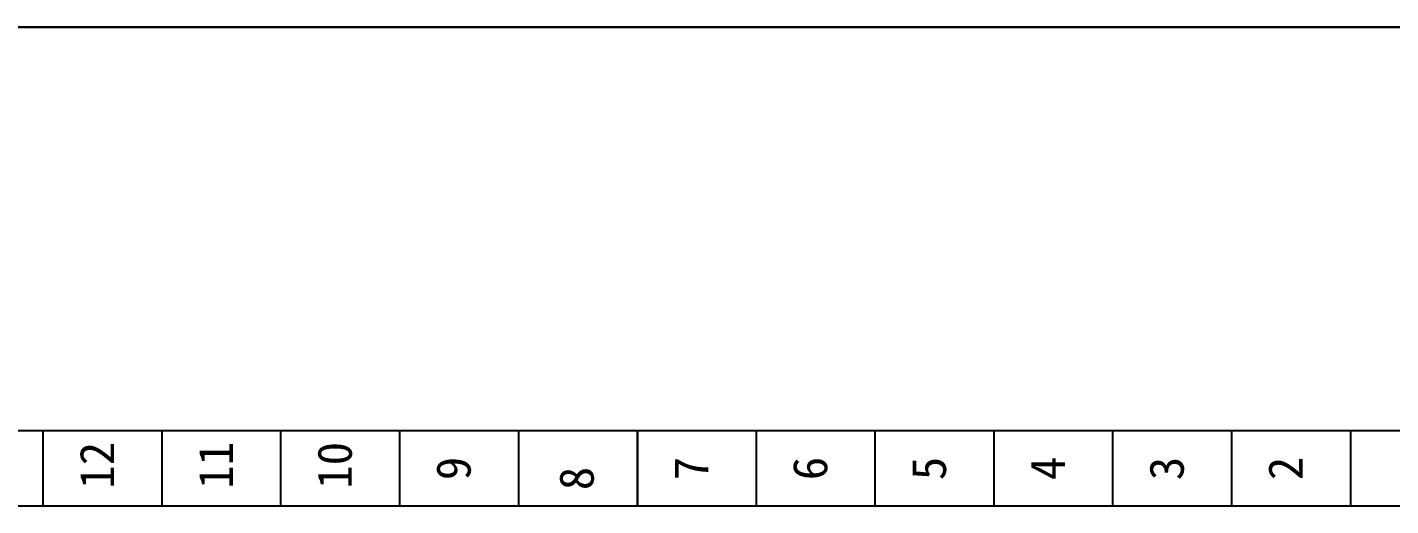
# Model space of a CAD drawing. Header units: metres. Extents: x 0 to 1498, y 0 to 1044.
# Drawn here: x 654.8 to 1129.7, y 877 to 1043.7 of the extents above; entities that cross this region are included whole.
import ezdxf

# ---------------------------------------------------------------- set-up
doc = ezdxf.new("R2010")
doc.units = ezdxf.units.M
doc.layers.add('352', color=7, linetype='Continuous')

msp = doc.modelspace()

# ---------------------------------------------------------------- linework, layer by layer
for p, q in [((0, 1043.72), (1497.74, 1043.72)), ((1497.74, 1043.72), (0, 1043.72))]:
    msp.add_line(p, q)
at = {"layer": '352'}
for p, q in [((577.55, 903.24), (867.35, 903.24)), ((660.35, 877.02), (660.35, 903.24)), ((701.75, 877.02), (701.75, 903.24)), ((743.15, 877.02), (743.15, 903.24)), ((784.55, 877.02), (784.55, 903.24)), ((825.95, 877.02), (825.95, 903.24)), ((867.35, 903.24), (1157.15, 903.24)), ((867.35, 877.02), (867.35, 903.24)), ((867.35, 903.24), (867.35, 877.02)), ((867.35, 877.02), (867.35, 903.24)), ((867.35, 877.02), (867.35, 903.24)), ((867.35, 903.24), (867.35, 877.02)), ((908.75, 877.02), (908.75, 903.24)), ((950.15, 877.02), (950.15, 903.24)), ((991.55, 877.02), (991.55, 903.24)), ((1032.95, 877.02), (1032.95, 903.24)), ((1074.35, 877.02), (1074.35, 903.24)), ((1115.75, 877.02), (1115.75, 903.24)), ((577.55, 877.02), (867.35, 877.02)), ((867.35, 877.02), (1157.15, 877.02))]:
    msp.add_line(p, q, dxfattribs=at)

# ---------------------------------------------------------------- texts
for s, p in [('12', (685.02, 882.93)), ('11', (726.42, 882.93)), ('10', (767.82, 882.93)), ('9', (809.22, 885.92)), ('7', (892.02, 885.92)), ('6', (933.42, 885.92)), ('5', (974.82, 885.92)), ('4', (1016.22, 885.92)), ('3', (1057.62, 885.92)), ('2', (1099.02, 885.92)), (' 8', (852.08, 874.27))]:
    msp.add_text(s, height=12, rotation=90, dxfattribs=at).set_placement(p)

doc.saveas('drawing.dxf')
